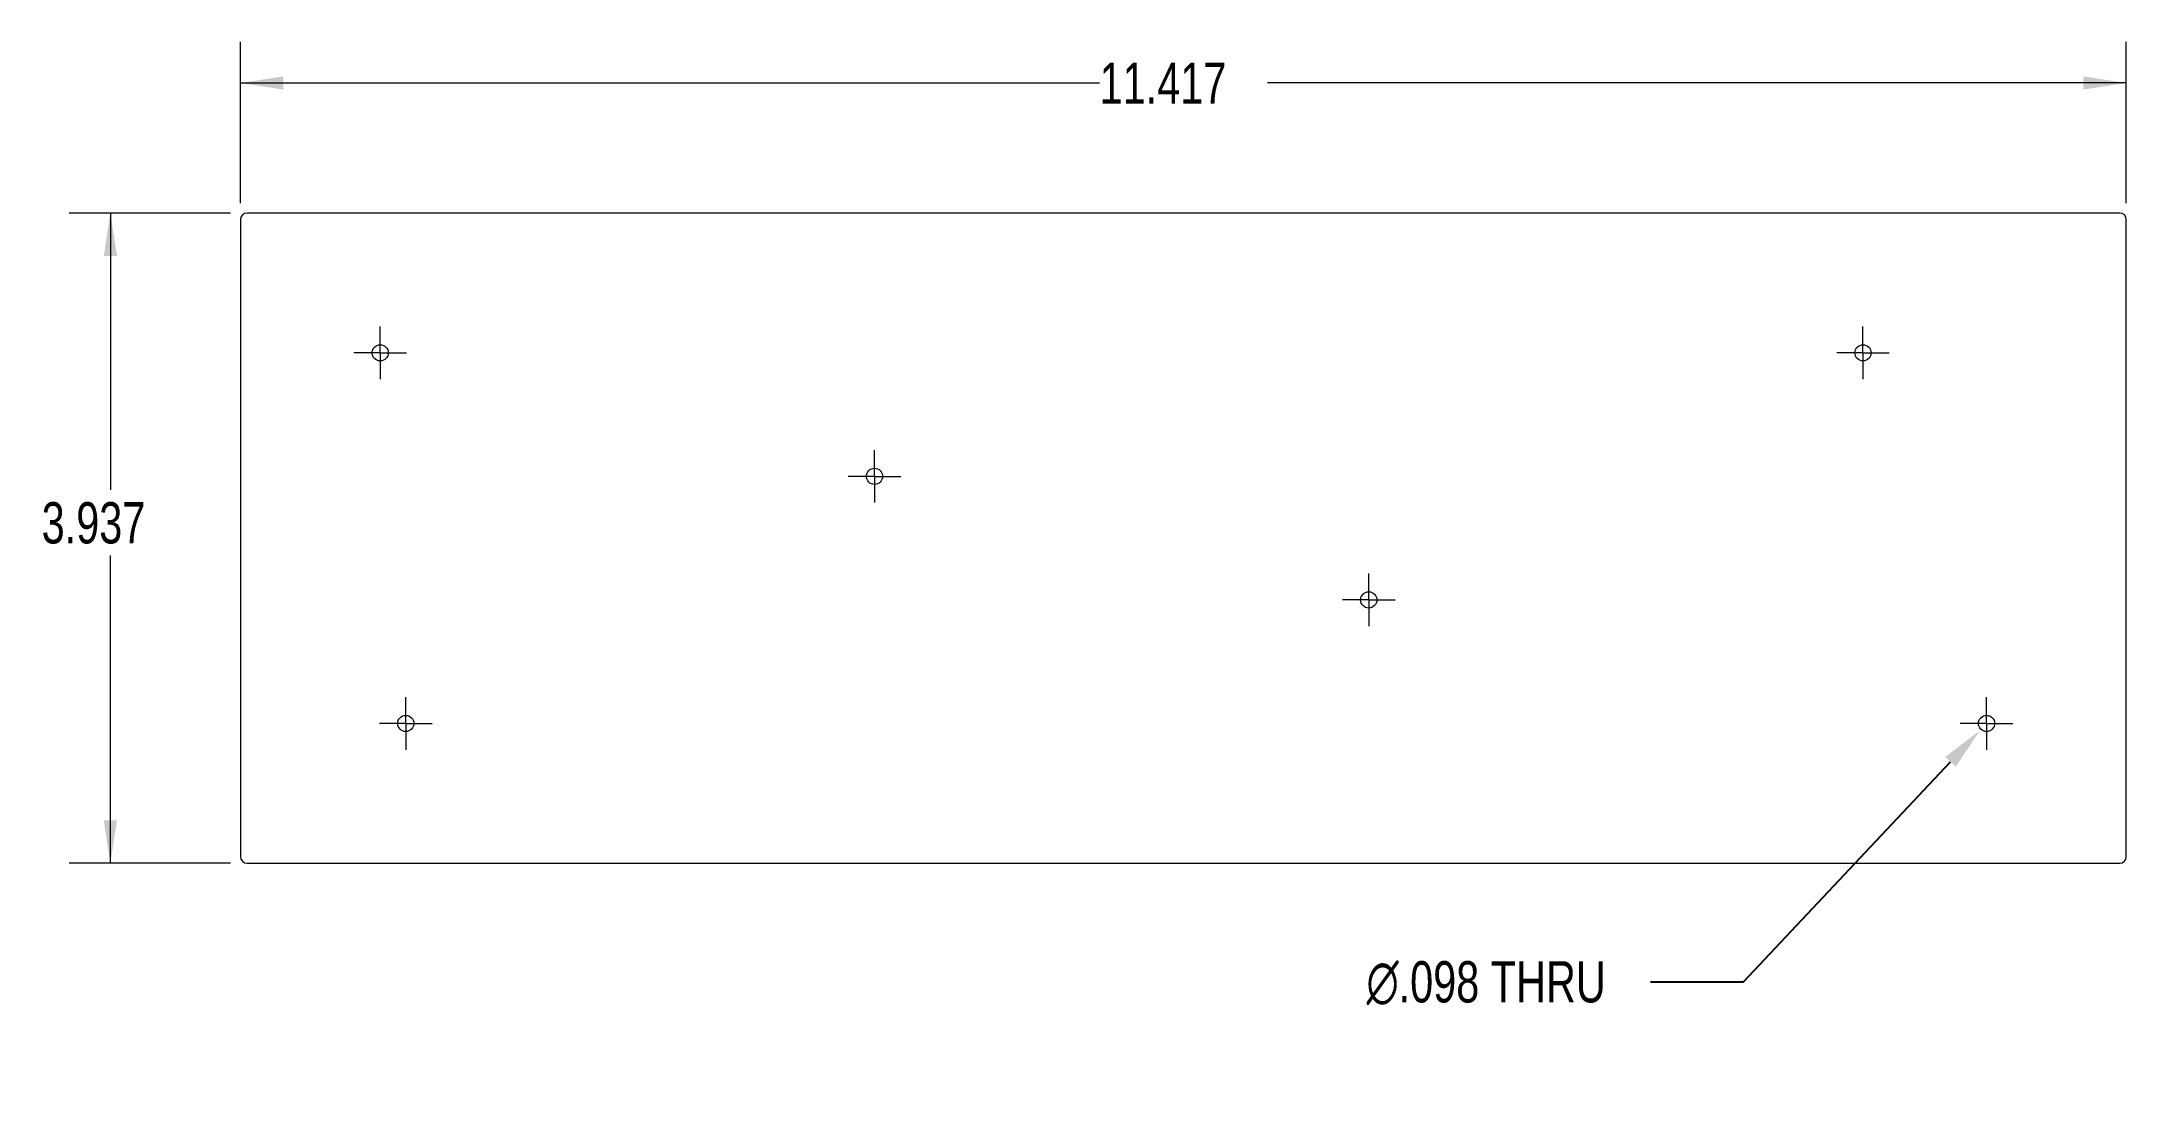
# Model space of a CAD drawing. Header units: inches. Extents: x 0.68 to 6.99, y 2.32 to 5.48.
import ezdxf

# ---------------------------------------------------------------- set-up
doc = ezdxf.new("R2010")
doc.units = ezdxf.units.IN
doc.header["$MEASUREMENT"] = 0
doc.header["$PDSIZE"] = -1
doc.styles.add('SLDTEXTSTYLE0', font='TXT', dxfattribs={"width": 0.75})
doc.dimstyles.new('SLDDIMSTYLE0', dxfattribs={"dimtxt": 0.125, "dimasz": 0.13, "dimexe": 0, "dimexo": 0.0625, "dimgap": 0.03125, "dimtad": 0, "dimtih": 1, "dimtoh": 1, "dimdec": 3, "dimlfac": 2, "dimrnd": 1e-09, "dimzin": 12, "dimdsep": 46, "dimtxsty": 'SLDTEXTSTYLE0', "dimsah": 1, "dimcen": 0.09, "dimadec": 0, "dimazin": 3, "dimtfac": 1, "dimtdec": 3, "dimtofl": 0, "dimtmove": 0, "dimatfit": 3, "dimfxl": 1, "dimfrac": 2, "dimtolj": 1, "dimtzin": 12, "dimarcsym": 0})
doc.dimstyles.new('SLDDIMSTYLE1', dxfattribs={"dimtxt": 0.125, "dimasz": 0.13, "dimexe": 0, "dimexo": 0.0625, "dimgap": 0.03125, "dimtad": 0, "dimtih": 1, "dimtoh": 1, "dimdec": 3, "dimlfac": 2, "dimrnd": 1e-09, "dimzin": 12, "dimdsep": 46, "dimtxsty": 'SLDTEXTSTYLE0', "dimsah": 1, "dimcen": 0, "dimadec": 0, "dimazin": 3, "dimtfac": 1, "dimtdec": 3, "dimtofl": 0, "dimtmove": 0, "dimatfit": 3, "dimfxl": 1, "dimfrac": 2, "dimtolj": 1, "dimtzin": 12, "dimarcsym": 0})

# ---------------------------------------------------------------- blocks, each defined once
blk = doc.blocks.new('_D')
at = {"color": 7, "linetype": 'Continuous', "lineweight": 0, "transparency": 16777216}
for p, q in [((1.2795, 4.9922), (1.2795, 5.4809)), ((6.9879, 4.9922), (6.9879, 5.4809)), ((1.2795, 5.3559), (3.8803, 5.3559)), ((6.9879, 5.3559), (4.3883, 5.3559))]:
    blk.add_line(p, q, dxfattribs=at)
for points in [[(1.2795, 5.3559), (1.4095, 5.3359), (1.4095, 5.3759)], [(6.9879, 5.3559), (6.8579, 5.3759), (6.8579, 5.3359)]]:
    blk.add_solid(points, dxfattribs=at)
at = {"color": 7, "linetype": 'Continuous', "lineweight": 0, "transparency": 16777216, "insert": (3.8803, 5.4178), "char_height": 0.125, "attachment_point": 1, "style": 'SLDTEXTSTYLE0'}
blk.add_mtext('11.417', dxfattribs=at)
blk = doc.blocks.new('_D_1')
at = {"color": 7, "linetype": 'Continuous', "lineweight": 0, "transparency": 16777216}
for p, q in [((1.2495, 4.9622), (0.7608, 4.9622)), ((0.8858, 4.9622), (0.8858, 4.1242)), ((0.8858, 2.9937), (0.8858, 3.9258)), ((1.2495, 2.9937), (0.7608, 2.9937))]:
    blk.add_line(p, q, dxfattribs=at)
for points in [[(0.8858, 4.9622), (0.8658, 4.8322), (0.9058, 4.8322)], [(0.8858, 2.9937), (0.9058, 3.1237), (0.8658, 3.1237)]]:
    blk.add_solid(points, dxfattribs=at)
at = {"color": 7, "linetype": 'Continuous', "lineweight": 0, "transparency": 16777216, "insert": (0.6779, 4.0869), "char_height": 0.125, "attachment_point": 1, "style": 'SLDTEXTSTYLE0'}
blk.add_mtext('3.937', dxfattribs=at)
blk = doc.blocks.new('_D_2')
at = {"color": 0, "linetype": 'Continuous', "lineweight": -2, "transparency": 16777216}
for p, q in [((5.8289, 2.6348), (6.4556, 3.3008)), ((5.5476, 2.6348), (5.8289, 2.6348))]:
    blk.add_line(p, q, dxfattribs=at)
at = {"color": 0, "linetype": 'Continuous', "transparency": 16777216}
blk.add_solid([(6.4398, 3.3156), (6.4713, 3.2859), (6.5446, 3.3955)], dxfattribs=at)
at = {"layer": 'Defpoints', "color": 0, "linetype": 'Continuous', "transparency": 16777216}
for p in [(6.5851, 3.4385), (6.5446, 3.3955)]:
    blk.add_point(p, dxfattribs=at)
at = {"color": 0, "linetype": 'Continuous', "lineweight": 0, "transparency": 16777216, "insert": (4.6882, 2.6973), "char_height": 0.125, "attachment_point": 1, "style": 'SLDTEXTSTYLE0'}
blk.add_mtext('\\A1;∅.098 THRU', dxfattribs=at)
blk = doc.blocks.new('SW_CENTERMARKSYMBOL_0')
at = {"color": 0, "linetype": 'Continuous', "lineweight": 0}
for p, q in [((0, 0.05), (0, 0.0795)), ((-0.05, 0), (-0.0795, 0)), ((0, 0), (-0.05, 0)), ((0, 0), (0, 0.05)), ((0, 0), (0, -0.05)), ((0, 0), (0.05, 0)), ((0.05, 0), (0.0795, 0)), ((0, -0.05), (0, -0.0795))]:
    blk.add_line(p, q, dxfattribs=at)
blk = doc.blocks.new('SW_CENTERMARKSYMBOL_1')
at = {"color": 0, "linetype": 'Continuous', "lineweight": 0}
for p, q in [((0, 0.05), (0, 0.0795)), ((-0.05, 0), (-0.0795, 0)), ((0, 0), (-0.05, 0)), ((0, 0), (0, 0.05)), ((0, 0), (0, -0.05)), ((0, 0), (0.05, 0)), ((0.05, 0), (0.0795, 0)), ((0, -0.05), (0, -0.0795))]:
    blk.add_line(p, q, dxfattribs=at)
blk = doc.blocks.new('SW_CENTERMARKSYMBOL_2')
at = {"color": 0, "linetype": 'Continuous', "lineweight": 0}
for p, q in [((0, 0.05), (0, 0.0795)), ((-0.05, 0), (-0.0795, 0)), ((0, 0), (-0.05, 0)), ((0, 0), (0, 0.05)), ((0, 0), (0, -0.05)), ((0, 0), (0.05, 0)), ((0.05, 0), (0.0795, 0)), ((0, -0.05), (0, -0.0795))]:
    blk.add_line(p, q, dxfattribs=at)
blk = doc.blocks.new('SW_CENTERMARKSYMBOL_3')
at = {"color": 0, "linetype": 'Continuous', "lineweight": 0}
for p, q in [((0, 0.05), (0, 0.0795)), ((-0.05, 0), (-0.0795, 0)), ((0, 0), (-0.05, 0)), ((0, 0), (0, 0.05)), ((0, 0), (0, -0.05)), ((0, 0), (0.05, 0)), ((0.05, 0), (0.0795, 0)), ((0, -0.05), (0, -0.0795))]:
    blk.add_line(p, q, dxfattribs=at)
blk = doc.blocks.new('SW_CENTERMARKSYMBOL_4')
at = {"color": 0, "linetype": 'Continuous', "lineweight": 0}
for p, q in [((0, 0.05), (0, 0.0795)), ((-0.05, 0), (-0.0795, 0)), ((0, 0), (-0.05, 0)), ((0, 0), (0, 0.05)), ((0, 0), (0, -0.05)), ((0, 0), (0.05, 0)), ((0.05, 0), (0.0795, 0)), ((0, -0.05), (0, -0.0795))]:
    blk.add_line(p, q, dxfattribs=at)
blk = doc.blocks.new('SW_CENTERMARKSYMBOL_5')
at = {"color": 0, "linetype": 'Continuous', "lineweight": 0}
for p, q in [((0, 0.05), (0, 0.0795)), ((-0.05, 0), (-0.0795, 0)), ((0, 0), (-0.05, 0)), ((0, 0), (0, 0.05)), ((0, 0), (0, -0.05)), ((0, 0), (0.05, 0)), ((0.05, 0), (0.0795, 0)), ((0, -0.05), (0, -0.0795))]:
    blk.add_line(p, q, dxfattribs=at)

msp = doc.modelspace()

# ---------------------------------------------------------------- linework, layer by layer
at = {"color": 7, "linetype": 'Continuous', "lineweight": 15}
for p, q in [((1.27945, 4.94223), (1.27945, 3.01372)), ((6.96792, 4.96223), (1.29945, 4.96223)), ((6.98792, 3.01372), (6.98792, 4.94223)), ((1.29945, 2.99372), (6.96792, 2.99372))]:
    msp.add_line(p, q, dxfattribs=at)
for centre in [(1.70268, 4.53901), (6.19087, 4.53901), (3.19874, 4.16499), (4.69481, 3.79097), (1.78002, 3.41697), (6.56488, 3.41696)]:
    msp.add_circle(centre, 0.0245, dxfattribs=at)
for centre, start, end in [((1.29945, 4.94223), 90, 180), ((6.96792, 4.94223), 0, 90), ((1.29945, 3.01372), 180, 270), ((6.96792, 3.01372), 270, 0)]:
    msp.add_arc(centre, 0.02, start, end, dxfattribs=at)

# ---------------------------------------------------------------- block references
at = {"color": 7, "linetype": 'Continuous', "lineweight": 0}
for name, p in [('SW_CENTERMARKSYMBOL_1', (1.70268, 4.53901)), ('SW_CENTERMARKSYMBOL_4', (6.19087, 4.53901)), ('SW_CENTERMARKSYMBOL_2', (3.19874, 4.16499)), ('SW_CENTERMARKSYMBOL_3', (4.69481, 3.79097)), ('SW_CENTERMARKSYMBOL_0', (1.78002, 3.41697)), ('SW_CENTERMARKSYMBOL_5', (6.56488, 3.41696))]:
    msp.add_blockref(name, p, dxfattribs=at)

# ---------------------------------------------------------------- dimensions: what is measured, and where the dimension line sits
dim = msp.add_linear_dim(base=(6.98792, 5.35593), p1=(1.27945, 4.94223), p2=(6.98792, 4.94223), dimstyle='SLDDIMSTYLE0', dxfattribs=at)
dim.commit()
dim.dimension.update_dxf_attribs({"geometry": '_D', "text_midpoint": (4.13433, 5.35593), "dimtype": 160})
dim = msp.add_linear_dim(base=(0.88575, 2.99372), p1=(1.29945, 4.96223), p2=(1.29945, 2.99372), angle=90, dimstyle='SLDDIMSTYLE0', dxfattribs=at)
dim.commit()
dim.dimension.update_dxf_attribs({"geometry": '_D_1', "text_midpoint": (0.88575, 4.02498), "dimtype": 160})
dim = msp.add_diameter_dim_2p(p1=(6.58511, 3.43846), p2=(6.54464, 3.39545), text='∅.098 THRU', dimstyle='SLDDIMSTYLE1', dxfattribs=at)
dim.commit()
dim.dimension.update_dxf_attribs({"geometry": '_D_2', "text_midpoint": (5.10227, 2.6348), "dimtype": 163})

doc.saveas('drawing.dxf')
